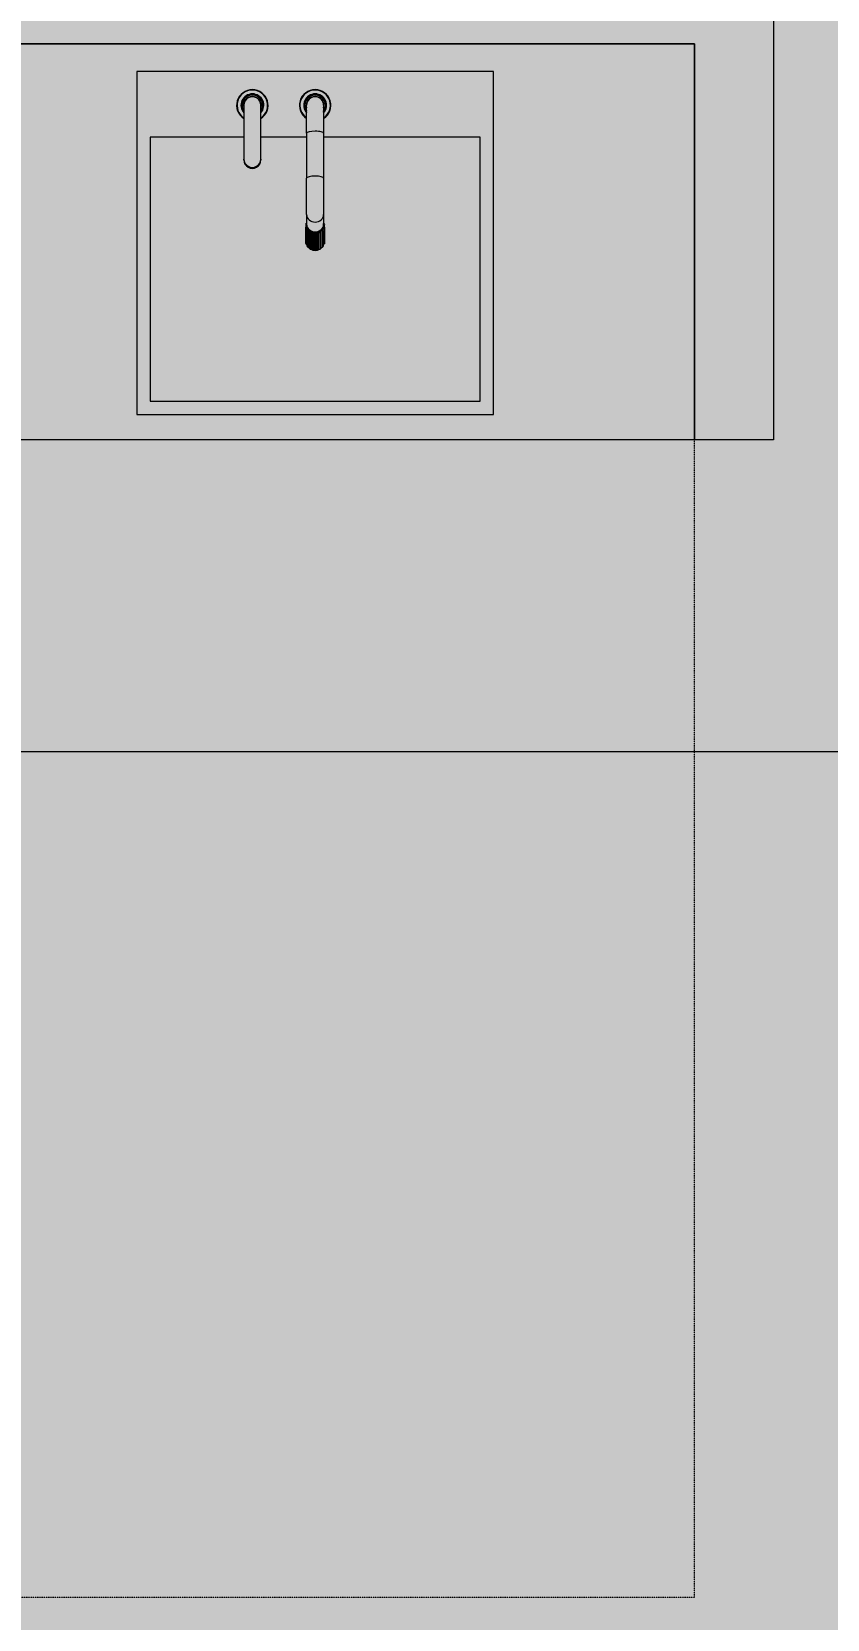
# Model space of a CAD drawing. Header units: millimetres. Extents: x 475206255 to 476720147, y 4620882299 to 4621447368.
# Drawn here: x 475275787 to 475276991, y 4621101301 to 4621103707 of the extents above; entities that cross this region are included whole.
import ezdxf

# ---------------------------------------------------------------- set-up
doc = ezdxf.new("R2010")
doc.units = ezdxf.units.MM
doc.header["$MEASUREMENT"] = 0
doc.linetypes.add('dash fine 0_25', pattern=[0.5952, 0.2976, -0.2976])
for name, color, linetype, lineweight in [('2D Drafting - General_Pen_No__250_Pen_No__7_Pen_No__250', 7, 'Continuous', 0), ('2D Drafting - General_Pen_No__250_Pen_No__7_Pen_No__7', 7, 'Continuous', 0), ('G-Anno-Nplt_Pen_No__151', 151, 'Continuous', 0), ('New_--------AVEJI_MODZRAVI_Pen_No__7', 7, 'Continuous', 0), ('New_--------AVEJI_UDZRAVI_Pen_No__7', 7, 'Continuous', 0), ('zoma_Pen_No__142', 142, 'Continuous', 0), ('zoma_Pen_No__5_Pen_No__5', 5, 'Continuous', 0)]:
    doc.layers.add(name, color=color, linetype=linetype, lineweight=lineweight)
doc.layers.add('New_--aveji_Pen_No__251', color=7, linetype='Continuous', lineweight=0, true_color=0x656565)
doc.layers.add('zoma', color=7, linetype='Continuous')
doc.styles.add('GENERATED_STYLE_2', font='arial.ttf')
doc.dimstyles.new('GENERATED_STYLE__3', dxfattribs={"dimtxt": 200, "dimasz": 64.421331, "dimexe": 0.18, "dimexo": 3, "dimgap": 0, "dimtad": 1, "dimtih": 1, "dimtoh": 1, "dimlfac": 0.001, "dimzin": 0, "dimdsep": 46, "dimtxsty": 'GENERATED_STYLE_2', "dimblk": 'ARROWHEAD_2', "dimblk1": 'ARROWHEAD_2', "dimblk2": 'ARROWHEAD_2', "dimcen": 0.09, "dimclrd": 142, "dimclre": 142, "dimclrt": 142, "dimadec": 0, "dimazin": 0, "dimtfac": 1, "dimtdec": 4, "dimtmove": 0, "dimatfit": 3, "dimfxl": 1, "dimtolj": 1, "dimtzin": 0, "dimarcsym": 0})
doc.dimstyles.new('GENERATED_STYLE__9', dxfattribs={"dimtxt": 200, "dimasz": 64.421331, "dimexe": 0.18, "dimexo": 3, "dimgap": 0, "dimtad": 1, "dimlfac": 0.001, "dimzin": 0, "dimdsep": 46, "dimtxsty": 'GENERATED_STYLE_2', "dimblk": 'ARROWHEAD_2', "dimblk1": 'ARROWHEAD_2', "dimblk2": 'ARROWHEAD_2', "dimcen": 0.09, "dimclrd": 142, "dimclre": 142, "dimclrt": 142, "dimadec": 0, "dimazin": 0, "dimtfac": 1, "dimtdec": 4, "dimtmove": 0, "dimatfit": 3, "dimfxl": 1, "dimtolj": 1, "dimtzin": 0, "dimarcsym": 0})

# ---------------------------------------------------------------- blocks, each defined once
blk = doc.blocks.new('*D203', base_point=(475826095.8, 4621095193.2))
at = {"layer": 'zoma_Pen_No__142', "color": 142, "linetype": 'Continuous', "lineweight": 0, "transparency": 16777216}
for p, q in [((475299470.7, 4621110192), (475299386, 4621110240.9)), ((475299428.3, 4621110216.4), (475299428.3, 4621110257.9)), ((475299491.9, 4621110216.4), (475299364.8, 4621110216.4)), ((475299428.3, 4621095016.4), (475299428.3, 4621110216.4)), ((475299386, 4621095040.9), (475299470.7, 4621094992)), ((475299491.9, 4621095016.4), (475299364.8, 4621095016.4)), ((475299428.3, 4621094975), (475299428.3, 4621095016.4))]:
    blk.add_line(p, q, dxfattribs=at)
at = {"layer": 'zoma_Pen_No__142', "color": 142, "lineweight": 0, "transparency": 16777216, "insert": (475299388.3, 4621102273.2), "char_height": 200, "attachment_point": 7, "rotation": 90, "style": 'GENERATED_STYLE_2'}
blk.add_mtext('\\A1;{\\pql;\\fArial|b0|i0|c204|p0;\\W1.000000;15.20}', dxfattribs=at)
blk = doc.blocks.new('ARROWHEAD_2')
at = {"color": 0, "linetype": 'Continuous', "lineweight": 0}
for p, q in [((-0.378, -0.655), (0.378, 0.655)), ((0, 0), (-1, 0))]:
    blk.add_line(p, q, dxfattribs=at)
blk = doc.blocks.new('*D207', base_point=(475826095.8, 4621095193.2))
at = {"layer": 'zoma_Pen_No__142', "color": 142, "linetype": 'Continuous', "lineweight": 0, "transparency": 16777216}
for p, q in [((475298596.8, 4621102440.9), (475298681.6, 4621102392)), ((475298702.8, 4621102416.4), (475298575.6, 4621102416.4)), ((475298639.2, 4621099816.4), (475298639.2, 4621102416.4)), ((475298596.8, 4621099840.9), (475298681.6, 4621099792)), ((475298702.8, 4621099816.4), (475298575.6, 4621099816.4))]:
    blk.add_line(p, q, dxfattribs=at)
at = {"layer": 'zoma_Pen_No__142', "color": 142, "lineweight": 0, "transparency": 16777216, "char_height": 200, "attachment_point": 7, "rotation": 90, "style": 'GENERATED_STYLE_2'}
for s, insert in [('\\A1;{\\pql;\\fArial|b0|i0|c204|p0;\\W1.000000;0.40}', (475298599.2, 4621101858.1)), ('\\A1;{\\pql;\\fArial|b0|i0|c204|p0;\\W1.000000;2.60}', (475298599.2, 4621100849.5))]:
    blk.add_mtext(s, dxfattribs=dict(at, insert=insert))
blk = doc.blocks.new('*D208', base_point=(475826095.8, 4621095193.2))
at = {"layer": 'zoma_Pen_No__142', "color": 142, "linetype": 'Continuous', "lineweight": 0, "transparency": 16777216}
for p, q in [((475298596.8, 4621102840.9), (475298681.6, 4621102792)), ((475298702.8, 4621102816.4), (475298575.6, 4621102816.4)), ((475298639.2, 4621102416.4), (475298639.2, 4621102816.4)), ((475298596.8, 4621102440.9), (475298681.6, 4621102392)), ((475298702.8, 4621102416.4), (475298575.6, 4621102416.4))]:
    blk.add_line(p, q, dxfattribs=at)
blk = doc.blocks.new('*D209', base_point=(475826095.8, 4621095193.2))
at = {"layer": 'zoma_Pen_No__142', "color": 142, "linetype": 'Continuous', "lineweight": 0, "transparency": 16777216}
for p, q in [((475298596.8, 4621103240.4), (475298681.6, 4621103191.5)), ((475298702.8, 4621103215.9), (475298575.6, 4621103215.9)), ((475298639.2, 4621102816.4), (475298639.2, 4621103215.9)), ((475298596.8, 4621102840.9), (475298681.6, 4621102792)), ((475298702.8, 4621102816.4), (475298575.6, 4621102816.4))]:
    blk.add_line(p, q, dxfattribs=at)
blk = doc.blocks.new('*D1290', base_point=(475826095.8, 4621095193.2))
at = {"layer": 'zoma_Pen_No__142', "color": 142, "linetype": 'Continuous', "lineweight": 0, "transparency": 16777216}
for p, q in [((475275219.4, 4621111169.1), (475275219.4, 4621111296.2)), ((475281319.4, 4621111169.1), (475281319.4, 4621111296.2)), ((475275243.8, 4621111275), (475275194.9, 4621111190.3)), ((475281343.9, 4621111275), (475281295, 4621111190.3)), ((475275219.4, 4621111232.6), (475281319.4, 4621111232.6))]:
    blk.add_line(p, q, dxfattribs=at)
at = {"layer": 'zoma_Pen_No__142', "color": 142, "lineweight": 0, "transparency": 16777216, "char_height": 200, "attachment_point": 7, "style": 'GENERATED_STYLE_2'}
for s, insert in [('\\A1;{\\pql;\\fArial|b0|i0|c204|p0;\\W1.000000;0.40}', (475275243.9, 4621111272.6)), ('\\A1;{\\pql;\\fArial|b0|i0|c204|p0;\\W1.000000;6.10}', (475278002.5, 4621111272.6)), ('\\A1;{\\pql;\\fArial|b0|i0|c204|p0;\\W1.000000;0.40}', (475280761.1, 4621111272.6))]:
    blk.add_mtext(s, dxfattribs=dict(at, insert=insert))
blk = doc.blocks.new('*D1348', base_point=(475826095.8, 4621095193.2))
at = {"layer": 'zoma_Pen_No__142', "color": 142, "linetype": 'Continuous', "lineweight": 0, "transparency": 16777216}
for p, q in [((475275219.4, 4621160358.8), (475275219.4, 4621160486)), ((475281319.4, 4621160358.8), (475281319.4, 4621160486)), ((475275243.8, 4621160464.8), (475275194.9, 4621160380)), ((475281343.9, 4621160464.8), (475281295, 4621160380)), ((475275219.4, 4621160422.4), (475281319.4, 4621160422.4))]:
    blk.add_line(p, q, dxfattribs=at)
at = {"layer": 'zoma_Pen_No__142', "color": 142, "lineweight": 0, "transparency": 16777216, "char_height": 200, "attachment_point": 7, "style": 'GENERATED_STYLE_2'}
for s, insert in [('\\A1;{\\pql;\\fArial|b0|i0|c204|p0;\\W1.000000;0.40}', (475275243.9, 4621160462.4)), ('\\A1;{\\pql;\\fArial|b0|i0|c204|p0;\\W1.000000;6.10}', (475278002.5, 4621160462.4)), ('\\A1;{\\pql;\\fArial|b0|i0|c204|p0;\\W1.000000;0.40}', (475280761.1, 4621160462.4))]:
    blk.add_mtext(s, dxfattribs=dict(at, insert=insert))
blk = doc.blocks.new('*D1372', base_point=(475826095.8, 4621095193.2))
at = {"layer": 'zoma_Pen_No__142', "color": 142, "linetype": 'Continuous', "lineweight": 0, "transparency": 16777216}
for p, q in [((475275219.4, 4621141813.9), (475275219.4, 4621141941)), ((475281319.4, 4621141813.9), (475281319.4, 4621141941)), ((475275243.9, 4621141919.8), (475275195, 4621141835.1)), ((475281343.9, 4621141919.8), (475281295, 4621141835.1)), ((475275219.4, 4621141877.4), (475281319.4, 4621141877.4))]:
    blk.add_line(p, q, dxfattribs=at)
at = {"layer": 'zoma_Pen_No__142', "color": 142, "lineweight": 0, "transparency": 16777216, "char_height": 200, "attachment_point": 7, "style": 'GENERATED_STYLE_2'}
for s, insert in [('\\A1;{\\pql;\\fArial|b0|i0|c204|p0;\\W1.000000;0.40}', (475275243.9, 4621141917.4)), ('\\A1;{\\pql;\\fArial|b0|i0|c204|p0;\\W1.000000;6.10}', (475278002.5, 4621141917.4)), ('\\A1;{\\pql;\\fArial|b0|i0|c204|p0;\\W1.000000;0.40}', (475280761.1, 4621141917.4))]:
    blk.add_mtext(s, dxfattribs=dict(at, insert=insert))
blk = doc.blocks.new('*D1407', base_point=(475826095.8, 4621095193.2))
at = {"layer": 'zoma_Pen_No__142', "color": 142, "linetype": 'Continuous', "lineweight": 0, "transparency": 16777216}
for p, q in [((475275219.4, 4621209735.5), (475275219.4, 4621209862.6)), ((475281319.4, 4621209735.5), (475281319.4, 4621209862.6)), ((475275243.8, 4621209841.4), (475275194.9, 4621209756.6)), ((475281343.9, 4621209841.4), (475281295, 4621209756.6)), ((475275219.4, 4621209799), (475281319.4, 4621209799))]:
    blk.add_line(p, q, dxfattribs=at)
at = {"layer": 'zoma_Pen_No__142', "color": 142, "lineweight": 0, "transparency": 16777216, "char_height": 200, "attachment_point": 7, "style": 'GENERATED_STYLE_2'}
for s, insert in [('\\A1;{\\pql;\\fArial|b0|i0|c204|p0;\\W1.000000;0.40}', (475275243.9, 4621209839)), ('\\A1;{\\pql;\\fArial|b0|i0|c204|p0;\\W1.000000;6.10}', (475278002.5, 4621209839)), ('\\A1;{\\pql;\\fArial|b0|i0|c204|p0;\\W1.000000;0.40}', (475280761.1, 4621209839))]:
    blk.add_mtext(s, dxfattribs=dict(at, insert=insert))
blk = doc.blocks.new('*D1431', base_point=(475826095.8, 4621095193.2))
at = {"layer": 'zoma_Pen_No__142', "color": 142, "linetype": 'Continuous', "lineweight": 0, "transparency": 16777216}
for p, q in [((475275219.4, 4621191190.5), (475275219.4, 4621191317.7)), ((475281319.4, 4621191190.5), (475281319.4, 4621191317.7)), ((475275243.9, 4621191296.5), (475275195, 4621191211.7)), ((475281343.9, 4621191296.5), (475281295, 4621191211.7)), ((475275219.4, 4621191254.1), (475281319.4, 4621191254.1))]:
    blk.add_line(p, q, dxfattribs=at)
at = {"layer": 'zoma_Pen_No__142', "color": 142, "lineweight": 0, "transparency": 16777216, "char_height": 200, "attachment_point": 7, "style": 'GENERATED_STYLE_2'}
for s, insert in [('\\A1;{\\pql;\\fArial|b0|i0|c204|p0;\\W1.000000;0.40}', (475275243.9, 4621191294.1)), ('\\A1;{\\pql;\\fArial|b0|i0|c204|p0;\\W1.000000;6.10}', (475278002.5, 4621191294.1)), ('\\A1;{\\pql;\\fArial|b0|i0|c204|p0;\\W1.000000;0.40}', (475280761.1, 4621191294.1))]:
    blk.add_mtext(s, dxfattribs=dict(at, insert=insert))
blk = doc.blocks.new('*D1465', base_point=(475826095.8, 4621095193.2))
at = {"layer": 'zoma_Pen_No__142', "color": 142, "linetype": 'Continuous', "lineweight": 0, "transparency": 16777216}
for p, q in [((475275219.4, 4621258925.2), (475275219.4, 4621259052.4)), ((475281319.4, 4621258925.2), (475281319.4, 4621259052.4)), ((475275243.8, 4621259031.2), (475275194.9, 4621258946.4)), ((475281343.9, 4621259031.2), (475281295, 4621258946.4)), ((475275219.4, 4621258988.8), (475281319.4, 4621258988.8))]:
    blk.add_line(p, q, dxfattribs=at)
at = {"layer": 'zoma_Pen_No__142', "color": 142, "lineweight": 0, "transparency": 16777216, "char_height": 200, "attachment_point": 7, "style": 'GENERATED_STYLE_2'}
for s, insert in [('\\A1;{\\pql;\\fArial|b0|i0|c204|p0;\\W1.000000;0.40}', (475275243.9, 4621259028.8)), ('\\A1;{\\pql;\\fArial|b0|i0|c204|p0;\\W1.000000;6.10}', (475278002.5, 4621259028.8)), ('\\A1;{\\pql;\\fArial|b0|i0|c204|p0;\\W1.000000;0.40}', (475280761.1, 4621259028.8))]:
    blk.add_mtext(s, dxfattribs=dict(at, insert=insert))
blk = doc.blocks.new('*D1489', base_point=(475826095.8, 4621095193.2))
at = {"layer": 'zoma_Pen_No__142', "color": 142, "linetype": 'Continuous', "lineweight": 0, "transparency": 16777216}
for p, q in [((475275219.4, 4621240380.3), (475275219.4, 4621240507.4)), ((475281319.4, 4621240380.3), (475281319.4, 4621240507.4)), ((475275243.9, 4621240486.2), (475275195, 4621240401.5)), ((475281343.9, 4621240486.2), (475281295, 4621240401.5)), ((475275219.4, 4621240443.8), (475281319.4, 4621240443.8))]:
    blk.add_line(p, q, dxfattribs=at)
at = {"layer": 'zoma_Pen_No__142', "color": 142, "lineweight": 0, "transparency": 16777216, "char_height": 200, "attachment_point": 7, "style": 'GENERATED_STYLE_2'}
for s, insert in [('\\A1;{\\pql;\\fArial|b0|i0|c204|p0;\\W1.000000;0.40}', (475275243.9, 4621240483.8)), ('\\A1;{\\pql;\\fArial|b0|i0|c204|p0;\\W1.000000;6.10}', (475278002.5, 4621240483.8)), ('\\A1;{\\pql;\\fArial|b0|i0|c204|p0;\\W1.000000;0.40}', (475280761.1, 4621240483.8))]:
    blk.add_mtext(s, dxfattribs=dict(at, insert=insert))

msp = doc.modelspace()

# ---------------------------------------------------------------- hatches: boundary and pattern name
at = {"layer": '2D Drafting - General_Pen_No__250_Pen_No__7_Pen_No__7', "linetype": 'Continuous', "lineweight": 0}
msp.add_hatch(color=7, dxfattribs=at).paths.add_polyline_path([(475275031.911, 4621103809.046), (475276790.013, 4621103809.046), (475276790.013, 4621105177.603), (475276910.013, 4621105177.603), (475276910.013, 4621104446.402), (475276949.526, 4621104446.402), (475276949.526, 4621104326.402), (475276910.013, 4621104326.402), (475276910.013, 4621103089.046), (475276790.013, 4621103089.046), (475276790.013, 4621103689.046), (475275031.911, 4621103689.046)])
at = {"layer": 'G-Anno-Nplt_Pen_No__151', "linetype": 'Continuous', "lineweight": 0, "true_color": 0x1f2f3f}
msp.add_hatch(color=169, dxfattribs=at).paths.add_polyline_path([(475275101.91, 4621108846.431), (475278202.093, 4621108846.431), (475278202.093, 4621109946.431), (475281261.911, 4621109946.431), (475281261.911, 4621109746.431), (475281261.911, 4621106484.068), (475281331.911, 4621106484.068), (475281331.911, 4621105036.764), (475280931.944, 4621105036.764), (475280931.944, 4621104276.388), (475281261.911, 4621104276.388), (475281261.911, 4621102886.431), (475281261.911, 4621102561.431), (475278961.911, 4621102561.431), (475278961.911, 4621097286.431), (475275101.91, 4621097286.431), (475275101.91, 4621102346.431), (475275301.911, 4621102346.431), (475275301.911, 4621102646.431), (475275501.911, 4621102646.431), (475275501.911, 4621103476.619), (475275101.911, 4621103476.619)])

# ---------------------------------------------------------------- linework, layer by layer
at = {"layer": '2D Drafting - General_Pen_No__250_Pen_No__7_Pen_No__250', "color": 7, "linetype": 'Continuous', "lineweight": 0, "flags": 128}
msp.add_lwpolyline([(475275031.911, 4621103809.046), (475276790.013, 4621103809.046), (475276790.013, 4621105177.603), (475276910.013, 4621105177.603), (475276910.013, 4621104446.402), (475276949.526, 4621104446.402), (475276949.526, 4621104326.402), (475276910.013, 4621104326.402), (475276910.013, 4621103089.046), (475276790.013, 4621103089.046), (475276790.013, 4621103689.046), (475275031.911, 4621103689.046)], close=True, dxfattribs=at)
at = {"layer": 'New_--------AVEJI_MODZRAVI_Pen_No__7', "color": 7, "linetype": 'dash fine 0_25', "lineweight": 0}
msp.add_lwpolyline([(475275301.912, 4621101334.786), (475276790.014, 4621101334.786), (475276790.013, 4621103539.345)], dxfattribs=at)
at = {"layer": 'New_--------AVEJI_UDZRAVI_Pen_No__7', "color": 7, "linetype": 'Continuous', "lineweight": 0}
msp.add_lwpolyline([(475275301.911, 4621103689.046), (475276790.013, 4621103689.046), (475276790.013, 4621103089.046), (475275301.911, 4621103089.046)], dxfattribs=at)
at = {"layer": 'New_--aveji_Pen_No__251', "color": 251, "linetype": 'Continuous', "lineweight": 0, "true_color": 0x656565}
for p, q in [((475276107.771, 4621103595.913), (475276107.771, 4621103514.448)), ((475276133.531, 4621103514.448), (475276133.531, 4621103595.913)), ((475276202.842, 4621103553.442), (475276202.842, 4621103595.913)), ((475276228.601, 4621103595.913), (475276228.601, 4621103553.442)), ((475276202.842, 4621103547.478), (475276133.531, 4621103547.478)), ((475276202.842, 4621103553.442), (475276202.842, 4621103485.401)), ((475276228.601, 4621103553.442), (475276228.601, 4621103485.401)), ((475276107.771, 4621103513.024), (475276107.771, 4621103514.448)), ((475276133.531, 4621103514.448), (475276133.531, 4621103513.024)), ((475276202.842, 4621103430.28), (475276202.842, 4621103485.401)), ((475276228.601, 4621103485.401), (475276228.601, 4621103430.28)), ((475276202.842, 4621103430.28), (475276202.842, 4621103415.56)), ((475276228.601, 4621103430.28), (475276228.601, 4621103415.56)), ((475276201.517, 4621103414.841), (475276201.517, 4621103390.878)), ((475276201.517, 4621103387.051), (475276201.517, 4621103411.014)), ((475276201.776, 4621103409.858), (475276201.776, 4621103385.895)), ((475276203.422, 4621103382.359), (475276203.422, 4621103406.322)), ((475276204.158, 4621103405.342), (475276204.158, 4621103381.379)), ((475276206.73, 4621103380.165), (475276206.73, 4621103405.816)), ((475276207.199, 4621103378.673), (475276207.199, 4621103402.636)), ((475276210.855, 4621103377.712), (475276210.855, 4621103403.363)), ((475276220.588, 4621103377.712), (475276220.588, 4621103403.363)), ((475276224.247, 4621103402.638), (475276224.247, 4621103378.675)), ((475276224.714, 4621103380.165), (475276224.714, 4621103405.816)), ((475276227.285, 4621103381.382), (475276227.285, 4621103405.35)), ((475276227.288, 4621103381.382), (475276227.288, 4621103405.345)), ((475276228.023, 4621103406.325), (475276228.023, 4621103382.362)), ((475276229.665, 4621103385.897), (475276229.665, 4621103409.865)), ((475276229.669, 4621103385.898), (475276229.669, 4621103409.861)), ((475276229.923, 4621103411.026), (475276229.923, 4621103414.847)), ((475276229.926, 4621103411.018), (475276229.926, 4621103414.844)), ((475276229.927, 4621103411.017), (475276229.927, 4621103387.054)), ((475276208.3, 4621103401.982), (475276208.3, 4621103378.019)), ((475276212.274, 4621103376.555), (475276212.274, 4621103400.518)), ((475276213.573, 4621103400.288), (475276213.573, 4621103376.325)), ((475276215.722, 4621103376.851), (475276215.722, 4621103402.502)), ((475276217.874, 4621103376.325), (475276217.874, 4621103400.288)), ((475276219.173, 4621103400.518), (475276219.173, 4621103376.555)), ((475276223.145, 4621103378.021), (475276223.145, 4621103401.989)), ((475276223.146, 4621103378.02), (475276223.146, 4621103401.983))]:
    msp.add_line(p, q, dxfattribs=at)
msp.add_lwpolyline([(475275945.646, 4621103647.213), (475275945.645, 4621103127.213), (475276485.76, 4621103127.213), (475276485.76, 4621103647.213)], close=True, dxfattribs=at)
msp.add_lwpolyline([(475276107.771, 4621103547.478), (475275965.646, 4621103547.478), (475275965.645, 4621103147.213), (475276465.76, 4621103147.213), (475276465.76, 4621103547.478), (475276228.601, 4621103547.478)], dxfattribs=at)
for centre, radius, start, end in [((475276120.651, 4621103595.913), 23.813, 89.99998, 237.258116), ((475276120.651, 4621103595.913), 23.805, 89.99998, 237.24489), ((475276120.651, 4621103595.913), 23.778, 89.99998, 237.203249), ((475276120.651, 4621103595.913), 23.724, 89.99998, 237.119625), ((475276120.651, 4621103595.913), 23.635, 89.99998, 236.979869), ((475276120.651, 4621103595.913), 23.813, 302.741843, 89.99998), ((475276120.651, 4621103595.913), 23.805, 302.755069, 89.99998), ((475276120.651, 4621103595.913), 23.778, 302.79671, 89.99998), ((475276120.651, 4621103595.913), 23.724, 302.880335, 89.99998), ((475276120.651, 4621103595.913), 23.635, 303.020091, 89.999979), ((475276215.722, 4621103595.913), 23.813, 89.99998, 237.258116), ((475276215.722, 4621103595.913), 23.805, 89.99998, 237.24489), ((475276215.722, 4621103595.913), 23.778, 89.99998, 237.203249), ((475276215.722, 4621103595.913), 23.724, 89.99998, 237.119624), ((475276215.722, 4621103595.913), 23.635, 89.99998, 236.979869), ((475276215.722, 4621103595.913), 23.813, 302.741843, 89.99998), ((475276215.722, 4621103595.913), 23.805, 302.755069, 89.99998), ((475276215.722, 4621103595.913), 23.778, 302.79671, 89.99998), ((475276215.722, 4621103595.913), 23.724, 302.880335, 89.99998), ((475276215.722, 4621103595.913), 23.635, 303.02009, 89.999981), ((475276120.651, 4621103595.913), 23.146, 89.99998, 236.188783), ((475276120.651, 4621103595.913), 17.327, 89.999979, 221.983073), ((475276120.651, 4621103595.913), 16.761, 89.999979, 219.788904), ((475276120.651, 4621103595.913), 16.55, 89.99998, 218.902811), ((475276120.651, 4621103595.913), 16.328, 89.99998, 217.926392), ((475276120.651, 4621103595.913), 15.483, 89.999981, 213.712238), ((475276120.651, 4621103595.913), 13.402, 89.99998, 196.050872), ((475276120.651, 4621103595.913), 12.88, 359.999979, 179.999979), ((475276120.651, 4621103595.913), 23.146, 303.811176, 89.99998), ((475276120.651, 4621103595.913), 17.327, 318.016887, 89.99998), ((475276120.651, 4621103595.913), 16.761, 320.211055, 89.999981), ((475276120.651, 4621103595.913), 16.55, 321.09715, 89.999979), ((475276120.651, 4621103595.913), 16.328, 322.073569, 89.999979), ((475276120.651, 4621103595.913), 15.483, 326.287721, 89.99998), ((475276120.651, 4621103595.913), 13.402, 343.949086, 89.99998), ((475276215.722, 4621103595.913), 23.146, 89.99998, 236.188783), ((475276215.722, 4621103595.913), 17.327, 89.999979, 221.983071), ((475276215.722, 4621103595.913), 16.761, 89.999979, 219.788904), ((475276215.722, 4621103595.913), 16.55, 89.99998, 218.902811), ((475276215.722, 4621103595.913), 16.328, 89.99998, 217.926393), ((475276215.722, 4621103595.913), 15.483, 89.99998, 213.712239), ((475276215.722, 4621103595.913), 13.402, 89.99998, 196.050872), ((475276215.722, 4621103595.913), 12.88, 89.999981, 179.999979), ((475276215.722, 4621103595.913), 23.146, 303.811176, 89.99998), ((475276215.722, 4621103595.913), 17.327, 318.016888, 89.999981), ((475276215.722, 4621103595.913), 16.761, 320.211055, 89.999981), ((475276215.722, 4621103595.913), 16.55, 321.097148, 89.99998), ((475276215.722, 4621103595.913), 16.328, 322.073569, 89.999979), ((475276215.722, 4621103595.913), 15.483, 326.287719, 89.999981), ((475276215.722, 4621103595.913), 13.402, 343.949086, 89.99998), ((475276215.722, 4621103595.913), 12.88, 359.999979, 89.999979)]:
    msp.add_arc(centre, radius, start, end, dxfattribs=at)
for centre, major_axis, ratio, start_param, end_param in [((475276215.722, 4621103553.442), (-12.88, 0), 0.23905575, 4.71238898, 6.28318525), ((475276215.722, 4621103553.442), (-12.88, 0), 0.23905575, 3.14159259, 4.71238898), ((475276120.651, 4621103514.448), (-12.88, 0), 0.98480799, -0.00000001, 3.14159271), ((475276120.651, 4621103513.024), (12.88, 0), 0.98480506, 3.14159287, 6.28318553), ((475276215.722, 4621103485.401), (-12.88, 0), 0.23905575, 4.71238898, 6.28318555), ((475276215.722, 4621103485.401), (-12.88, 0), 0.23905575, 3.14159259, 4.71238898), ((475276215.722, 4621103430.28), (12.88, 0), 0.88988826, 3.14159265, 4.71238898), ((475276215.722, 4621103430.28), (-12.88, 0), 0.88988826, 1.57079633, 3.14159264), ((475276215.722, 4621103412.929), (14.367, 0), 0.88988826, 3.29196397, 3.38416938), ((475276215.722, 4621103412.929), (14.367, 0), 0.88988826, 2.89926484, 2.99147029), ((475276215.722, 4621103413.519), (13.515, 0), 0.88988826, 2.83365357, 3.06090122), ((475276215.722, 4621103413.519), (13.515, 0), 0.88988826, 3.22260968, 3.45360032), ((475276215.722, 4621103415.56), (12.88, 0), 0.88988826, 3.14159265, 4.71238898), ((475276215.722, 4621103413.736), (12.82, 0), 0.88988826, 3.15317878, 3.52275661), ((475276215.722, 4621103413.736), (12.82, 0), 0.88988826, 3.09068449, 3.13005747), ((475276215.722, 4621103412.929), (14.367, 0), 0.88988826, 3.68466301, 3.77686844), ((475276215.722, 4621103413.519), (13.515, 0), 0.88988826, 3.61530874, 3.84629941), ((475276215.722, 4621103413.736), (12.82, 0), 0.88988826, 3.54587783, 3.91545567), ((475276215.722, 4621103413.736), (12.82, 0), 0.88988826, 3.93857693, 4.30815476), ((475276215.722, 4621103413.519), (13.515, 0), 0.88988826, 4.00800781, 4.2389985), ((475276215.722, 4621103412.929), (14.367, 0), 0.88988826, 4.0773621, 4.16956755), ((475276215.722, 4621103413.736), (12.82, 0), 0.88988826, 4.33127606, 4.70085387), ((475276215.722, 4621103415.56), (-12.88, 0), 0.88988826, 1.57079633, 3.14159272), ((475276215.722, 4621103413.736), (12.82, 0), 0.88988826, 4.72397514, 5.09355296), ((475276215.722, 4621103413.736), (12.82, 0), 0.88988826, 5.11667424, 5.48625207), ((475276215.722, 4621103413.519), (13.515, 0), 0.88988826, 5.18610507, 5.41709572), ((475276215.722, 4621103412.929), (14.367, 0), 0.88988826, 5.25545935, 5.34766476), ((475276215.722, 4621103413.736), (12.82, 0), 0.88988826, 5.50937332, 5.87895118), ((475276215.722, 4621103413.519), (13.515, 0), 0.88988826, 5.57880417, 5.80979481), ((475276215.722, 4621103412.929), (14.367, 0), 0.88988826, 5.6481584, 5.74036389), ((475276215.722, 4621103413.736), (-12.82, 0), 0.88988826, 2.76047974, 3.13005761), ((475276215.722, 4621103413.736), (-12.82, 0), 0.88988826, 3.15317884, 3.1925008), ((475276215.722, 4621103413.519), (-13.515, 0), 0.88988826, 2.82991057, 3.06090123), ((475276215.722, 4621103413.519), (-13.515, 0), 0.88988826, 3.22260969, 3.44953172), ((475276215.722, 4621103412.929), (-14.367, 0), 0.88988826, 2.89926487, 2.99147032), ((475276215.722, 4621103412.929), (-14.367, 0), 0.88988826, 3.29196393, 3.3841694), ((475276215.722, 4621103388.966), (14.367, 0), 0.88988826, 3.2919639, 3.38416938), ((475276215.722, 4621103388.966), (14.367, 0), 0.88988826, 3.68466301, 3.77686844), ((475276215.722, 4621103386.336), (11.65, 0), 0.88988826, 3.76058584, 3.85010159), ((475276215.722, 4621103388.966), (14.367, 0), 0.88988826, 4.0773621, 4.16956755), ((475276215.722, 4621103413.519), (13.515, 0), 0.88988826, 4.4007069, 4.63169757), ((475276215.722, 4621103412.929), (14.367, 0), 0.88988826, 4.47006119, 4.56226663), ((475276215.722, 4621103413.519), (13.515, 0), 0.88988826, 4.79340597, 5.02439665), ((475276215.722, 4621103412.929), (14.367, 0), 0.88988826, 4.86276026, 4.9549657), ((475276215.722, 4621103388.966), (14.367, 0), 0.88988826, 5.25545935, 5.34766481), ((475276215.722, 4621103386.336), (11.65, 0), 0.88988826, 5.57497114, 5.66431233), ((475276215.722, 4621103388.966), (14.367, 0), 0.88988826, 5.64815846, 5.74036389), ((475276215.722, 4621103388.966), (-14.367, 0), 0.88988826, 2.89926487, 2.99147033), ((475276215.722, 4621103386.336), (11.65, 0), 0.88988826, 4.10675607, 5.3183649), ((475276215.722, 4621103388.966), (14.367, 0), 0.88988826, 4.47006117, 4.56226662), ((475276215.722, 4621103388.966), (14.367, 0), 0.88988826, 4.86276026, 4.95496571)]:
    msp.add_ellipse(centre, major_axis=major_axis, ratio=ratio, start_param=start_param, end_param=end_param, dxfattribs=at)
for points in [[(475276202.25, 4621103414.488), (475276202.013, 4621103414.61), (475276201.769, 4621103414.727), (475276201.517, 4621103414.841)], [(475276201.521, 4621103411.016), (475276201.771, 4621103411.549), (475276202.015, 4621103412.059), (475276202.251, 4621103412.545)], [(475276202.859, 4621103409.827), (475276202.509, 4621103409.845), (475276202.148, 4621103409.855), (475276201.776, 4621103409.858)], [(475276201.778, 4621103415.998), (475276202.143, 4621103416.415), (475276202.498, 4621103416.812), (475276202.842, 4621103417.19)], [(475276202.902, 4621103413.867), (475276202.691, 4621103414.072), (475276202.473, 4621103414.279), (475276202.25, 4621103414.488)], [(475276202.251, 4621103412.545), (475276202.474, 4621103412.911), (475276202.691, 4621103413.263), (475276202.902, 4621103413.603)], [(475276203.822, 4621103409.492), (475276203.509, 4621103409.604), (475276203.188, 4621103409.715), (475276202.859, 4621103409.827)], [(475276202.902, 4621103413.603), (475276202.933, 4621103413.669), (475276202.964, 4621103413.734), (475276202.995, 4621103413.798)], [(475276202.99, 4621103413.825), (475276202.961, 4621103413.839), (475276202.932, 4621103413.853), (475276202.902, 4621103413.867)], [(475276203.425, 4621103406.326), (475276203.518, 4621103406.92), (475276203.608, 4621103407.488), (475276203.695, 4621103408.032)], [(475276203.695, 4621103408.032), (475276203.777, 4621103408.451), (475276203.857, 4621103408.857), (475276203.935, 4621103409.248)], [(475276203.973, 4621103409.488), (475276203.923, 4621103409.489), (475276203.872, 4621103409.491), (475276203.822, 4621103409.492)], [(475276203.935, 4621103409.248), (475276203.948, 4621103409.328), (475276203.96, 4621103409.408), (475276203.973, 4621103409.488)], [(475276205.426, 4621103405.727), (475276205.016, 4621103405.611), (475276204.593, 4621103405.482), (475276204.158, 4621103405.342)], [(475276206.553, 4621103405.762), (475276206.187, 4621103405.754), (475276205.811, 4621103405.743), (475276205.426, 4621103405.727)], [(475276206.73, 4621103405.816), (475276206.671, 4621103405.799), (475276206.612, 4621103405.781), (475276206.553, 4621103405.762)], [(475276206.762, 4621103405.576), (475276206.751, 4621103405.656), (475276206.74, 4621103405.737), (475276206.73, 4621103405.816)], [(475276206.97, 4621103404.354), (475276206.899, 4621103404.775), (475276206.829, 4621103405.182), (475276206.762, 4621103405.576)], [(475276207.202, 4621103402.641), (475276207.122, 4621103403.237), (475276207.045, 4621103403.808), (475276206.97, 4621103404.354)], [(475276209.56, 4621103402.814), (475276209.153, 4621103402.553), (475276208.733, 4621103402.275), (475276208.3, 4621103401.982)], [(475276210.679, 4621103403.247), (475276210.316, 4621103403.11), (475276209.943, 4621103402.965), (475276209.56, 4621103402.814)], [(475276210.855, 4621103403.363), (475276210.797, 4621103403.325), (475276210.738, 4621103403.286), (475276210.679, 4621103403.247)], [(475276210.953, 4621103403.146), (475276210.92, 4621103403.219), (475276210.888, 4621103403.291), (475276210.855, 4621103403.363)], [(475276211.577, 4621103402.071), (475276211.364, 4621103402.442), (475276211.156, 4621103402.8), (475276210.953, 4621103403.146)], [(475276220.491, 4621103403.146), (475276220.289, 4621103402.801), (475276220.083, 4621103402.443), (475276219.871, 4621103402.072)], [(475276220.588, 4621103403.363), (475276220.556, 4621103403.291), (475276220.523, 4621103403.219), (475276220.491, 4621103403.146)], [(475276220.765, 4621103403.247), (475276220.706, 4621103403.286), (475276220.647, 4621103403.325), (475276220.588, 4621103403.363)], [(475276221.887, 4621103402.816), (475276221.503, 4621103402.967), (475276221.129, 4621103403.11), (475276220.765, 4621103403.247)], [(475276223.145, 4621103401.989), (475276222.713, 4621103402.281), (475276222.294, 4621103402.556), (475276221.887, 4621103402.816)], [(475276224.477, 4621103404.356), (475276224.403, 4621103403.809), (475276224.326, 4621103403.236), (475276224.247, 4621103402.638)], [(475276224.682, 4621103405.576), (475276224.615, 4621103405.184), (475276224.547, 4621103404.777), (475276224.477, 4621103404.356)], [(475276224.714, 4621103405.816), (475276224.703, 4621103405.737), (475276224.692, 4621103405.657), (475276224.682, 4621103405.576)], [(475276224.891, 4621103405.763), (475276224.832, 4621103405.781), (475276224.773, 4621103405.799), (475276224.714, 4621103405.816)], [(475276226.021, 4621103405.73), (475276225.634, 4621103405.745), (475276225.258, 4621103405.755), (475276224.891, 4621103405.763)], [(475276227.285, 4621103405.35), (475276226.851, 4621103405.488), (475276226.429, 4621103405.615), (475276226.021, 4621103405.73)], [(475276227.471, 4621103409.488), (475276227.483, 4621103409.409), (475276227.496, 4621103409.329), (475276227.509, 4621103409.248)], [(475276227.509, 4621103409.248), (475276227.587, 4621103408.858), (475276227.668, 4621103408.454), (475276227.751, 4621103408.035)], [(475276227.622, 4621103409.492), (475276227.571, 4621103409.491), (475276227.521, 4621103409.489), (475276227.471, 4621103409.488)], [(475276228.586, 4621103409.83), (475276228.256, 4621103409.718), (475276227.935, 4621103409.605), (475276227.622, 4621103409.492)], [(475276227.751, 4621103408.035), (475276227.839, 4621103407.49), (475276227.93, 4621103406.92), (475276228.023, 4621103406.325)], [(475276228.448, 4621103413.798), (475276228.479, 4621103413.734), (475276228.51, 4621103413.669), (475276228.541, 4621103413.604)], [(475276228.541, 4621103413.868), (475276228.511, 4621103413.854), (475276228.482, 4621103413.84), (475276228.453, 4621103413.825)], [(475276229.193, 4621103414.492), (475276228.97, 4621103414.282), (475276228.752, 4621103414.074), (475276228.541, 4621103413.868)], [(475276228.541, 4621103413.604), (475276228.753, 4621103413.265), (475276228.97, 4621103412.913), (475276229.193, 4621103412.549)], [(475276229.665, 4621103409.865), (475276229.295, 4621103409.861), (475276228.935, 4621103409.849), (475276228.586, 4621103409.83)], [(475276228.601, 4621103417.192), (475276228.946, 4621103416.814), (475276229.302, 4621103416.417), (475276229.668, 4621103416)], [(475276229.923, 4621103414.847), (475276229.672, 4621103414.733), (475276229.429, 4621103414.614), (475276229.193, 4621103414.492)], [(475276229.193, 4621103412.549), (475276229.43, 4621103412.062), (475276229.675, 4621103411.551), (475276229.927, 4621103411.017)], [(475276201.776, 4621103385.895), (475276202.152, 4621103385.475), (475276202.518, 4621103385.076), (475276202.872, 4621103384.696)], [(475276202.872, 4621103384.696), (475276203.058, 4621103384.546), (475276203.241, 4621103384.399), (475276203.422, 4621103384.255)], [(475276204.158, 4621103381.379), (475276204.599, 4621103381.105), (475276205.026, 4621103380.845), (475276205.441, 4621103380.602)], [(475276205.441, 4621103380.602), (475276205.842, 4621103380.457), (475276206.233, 4621103380.319), (475276206.613, 4621103380.189)], [(475276206.613, 4621103380.189), (475276206.652, 4621103380.181), (475276206.691, 4621103380.173), (475276206.73, 4621103380.165)], [(475276206.73, 4621103380.165), (475276206.737, 4621103380.132), (475276206.744, 4621103380.099), (475276206.751, 4621103380.066)], [(475276206.751, 4621103380.066), (475276206.821, 4621103379.796), (475276206.893, 4621103379.522), (475276206.967, 4621103379.244)], [(475276206.967, 4621103379.244), (475276207.042, 4621103379.054), (475276207.119, 4621103378.866), (475276207.199, 4621103378.679)], [(475276212.276, 4621103400.523), (475276212.036, 4621103401.063), (475276211.803, 4621103401.578), (475276211.577, 4621103402.071)], [(475276214.632, 4621103401.531), (475276214.29, 4621103401.137), (475276213.937, 4621103400.722), (475276213.573, 4621103400.288)], [(475276215.574, 4621103402.328), (475276215.268, 4621103402.072), (475276214.954, 4621103401.807), (475276214.632, 4621103401.531)], [(475276215.722, 4621103402.502), (475276215.673, 4621103402.444), (475276215.623, 4621103402.386), (475276215.574, 4621103402.328)], [(475276215.87, 4621103402.328), (475276215.821, 4621103402.386), (475276215.771, 4621103402.444), (475276215.722, 4621103402.502)], [(475276216.815, 4621103401.531), (475276216.492, 4621103401.807), (475276216.177, 4621103402.073), (475276215.87, 4621103402.328)], [(475276217.874, 4621103400.294), (475276217.51, 4621103400.727), (475276217.158, 4621103401.139), (475276216.815, 4621103401.531)], [(475276219.871, 4621103402.072), (475276219.645, 4621103401.578), (475276219.412, 4621103401.06), (475276219.173, 4621103400.518)], [(475276224.247, 4621103378.675), (475276224.327, 4621103378.864), (475276224.405, 4621103379.055), (475276224.48, 4621103379.247)], [(475276224.48, 4621103379.247), (475276224.553, 4621103379.524), (475276224.624, 4621103379.797), (475276224.693, 4621103380.067)], [(475276224.693, 4621103380.067), (475276224.7, 4621103380.1), (475276224.707, 4621103380.132), (475276224.714, 4621103380.165)], [(475276224.714, 4621103380.165), (475276224.753, 4621103380.173), (475276224.791, 4621103380.181), (475276224.83, 4621103380.189)], [(475276224.83, 4621103380.189), (475276225.211, 4621103380.32), (475276225.603, 4621103380.459), (475276226.005, 4621103380.605)], [(475276226.005, 4621103380.605), (475276226.419, 4621103380.848), (475276226.845, 4621103381.107), (475276227.285, 4621103381.382)], [(475276228.023, 4621103384.258), (475276228.204, 4621103384.402), (475276228.387, 4621103384.549), (475276228.573, 4621103384.7)], [(475276228.573, 4621103384.7), (475276228.926, 4621103385.079), (475276229.29, 4621103385.478), (475276229.665, 4621103385.897)], [(475276208.3, 4621103378.019), (475276208.738, 4621103377.9), (475276209.163, 4621103377.791), (475276209.575, 4621103377.694)], [(475276209.575, 4621103377.694), (475276209.974, 4621103377.691), (475276210.362, 4621103377.691), (475276210.74, 4621103377.695)], [(475276210.74, 4621103377.695), (475276210.778, 4621103377.701), (475276210.817, 4621103377.706), (475276210.855, 4621103377.712)], [(475276210.855, 4621103377.712), (475276210.877, 4621103377.684), (475276210.898, 4621103377.656), (475276210.919, 4621103377.629)], [(475276210.919, 4621103377.629), (475276211.13, 4621103377.408), (475276211.346, 4621103377.185), (475276211.569, 4621103376.96)], [(475276211.569, 4621103376.96), (475276211.797, 4621103376.822), (475276212.032, 4621103376.687), (475276212.274, 4621103376.556)], [(475276213.573, 4621103376.325), (475276213.941, 4621103376.348), (475276214.299, 4621103376.379), (475276214.645, 4621103376.416)], [(475276214.645, 4621103376.416), (475276214.98, 4621103376.542), (475276215.307, 4621103376.669), (475276215.625, 4621103376.796)], [(475276215.625, 4621103376.796), (475276215.657, 4621103376.814), (475276215.689, 4621103376.832), (475276215.722, 4621103376.851)], [(475276215.722, 4621103376.851), (475276215.754, 4621103376.832), (475276215.787, 4621103376.814), (475276215.819, 4621103376.796)], [(475276215.819, 4621103376.796), (475276216.138, 4621103376.669), (475276216.466, 4621103376.542), (475276216.803, 4621103376.416)], [(475276216.803, 4621103376.416), (475276217.149, 4621103376.379), (475276217.506, 4621103376.349), (475276217.874, 4621103376.326)], [(475276219.173, 4621103376.555), (475276219.415, 4621103376.687), (475276219.651, 4621103376.822), (475276219.879, 4621103376.961)], [(475276219.879, 4621103376.961), (475276220.1, 4621103377.186), (475276220.315, 4621103377.409), (475276220.524, 4621103377.629)], [(475276220.524, 4621103377.629), (475276220.546, 4621103377.657), (475276220.567, 4621103377.684), (475276220.588, 4621103377.712)], [(475276220.588, 4621103377.712), (475276220.627, 4621103377.706), (475276220.665, 4621103377.701), (475276220.704, 4621103377.695)], [(475276220.704, 4621103377.695), (475276221.083, 4621103377.692), (475276221.472, 4621103377.692), (475276221.872, 4621103377.696)], [(475276221.872, 4621103377.696), (475276222.283, 4621103377.793), (475276222.707, 4621103377.902), (475276223.145, 4621103378.021)]]:
    msp.add_open_spline(points, degree=3, dxfattribs=at)
at = {"layer": 'zoma_Pen_No__5_Pen_No__5', "color": 5, "linetype": 'Continuous', "lineweight": 0}
msp.add_line((475228383.402, 4621102616.431), (475300611.008, 4621102616.431), dxfattribs=at)

# ---------------------------------------------------------------- dimensions: what is measured, and where the dimension line sits
at = {"layer": 'zoma', "color": 142, "linetype": 'Continuous', "lineweight": 0}
for base, p1, p2, picture, middle in [((475281319.441, 4621258988.783), (475275219.362, 4621006290.231), (475281319.441, 4621006290.231), '*D1465', (475278261.397, 4621259128.783)), ((475281319.441, 4621240443.837), (475275219.441, 4620991490.231), (475281319.441, 4620991090.231), '*D1489', (475278261.437, 4621240583.837)), ((475281319.441, 4621209799.032), (475275219.362, 4621006290.231), (475281319.441, 4621006290.231), '*D1407', (475278261.397, 4621209939.032)), ((475281319.441, 4621191254.086), (475275219.441, 4620991490.231), (475281319.441, 4620991090.231), '*D1431', (475278261.437, 4621191394.086)), ((475281319.441, 4621160422.38), (475275219.362, 4621006290.231), (475281319.441, 4621006290.231), '*D1348', (475278261.397, 4621160562.38)), ((475281319.441, 4621141877.434), (475275219.441, 4620991490.231), (475281319.441, 4620991090.231), '*D1372', (475278261.437, 4621142017.434)), ((475281319.441, 4621111232.645), (475275219.362, 4621006290.231), (475281319.441, 4621006290.231), '*D1290', (475278261.397, 4621111372.645))]:
    dim = msp.add_linear_dim(base=base, p1=p1, p2=p2, dimstyle='GENERATED_STYLE__3', dxfattribs=at)
    dim.commit()
    dim.dimension.update_dxf_attribs({"geometry": picture, "text_midpoint": middle, "dimtype": 160})
for base, p1, p2, picture, middle in [((475299428.336, 4621110216.431), (475233411.312, 4621095016.431), (475233411.312, 4621110216.431), '*D203', (475299288.336, 4621102608.258)), ((475298639.208, 4621103215.941), (475233411.312, 4621102816.431), (475295505.085, 4621103215.941), '*D209', (475298499.208, 4621103499.354)), ((475298639.208, 4621102816.431), (475233411.312, 4621102416.431), (475233411.312, 4621102816.431), '*D208', (475298499.208, 4621102117.01)), ((475298639.208, 4621102416.431), (475233411.312, 4621099816.431), (475233411.312, 4621102416.431), '*D207', (475298499.208, 4621101108.427))]:
    dim = msp.add_linear_dim(base=base, p1=p1, p2=p2, angle=90, dimstyle='GENERATED_STYLE__9', dxfattribs=at)
    dim.commit()
    dim.dimension.update_dxf_attribs({"geometry": picture, "text_midpoint": middle, "dimtype": 160, "text_rotation": 90})

doc.saveas('drawing.dxf')
